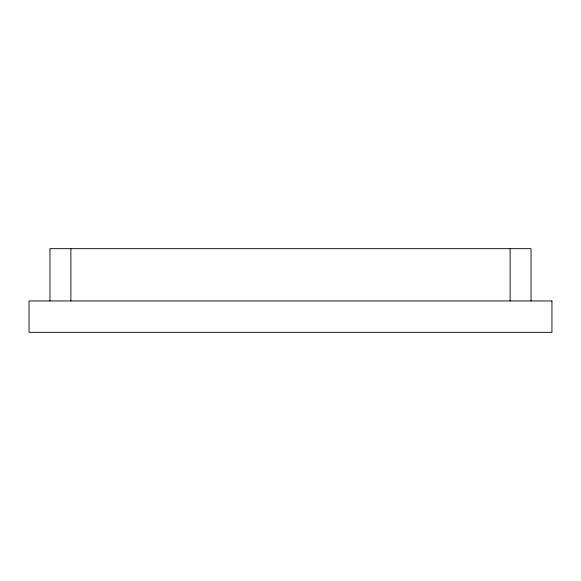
<?xml version="1.0" encoding="UTF-8"?>
<svg xmlns="http://www.w3.org/2000/svg" width="581" height="581" viewBox="0 0 581 581"><rect width="100%" height="100%" fill="white"/><g stroke="black" fill="none" stroke-linecap="round" stroke-linejoin="round"><path stroke-width="0.87" d="M531.034 300.958L531.034 248.668L49.966 248.668L49.966 300.958M510.118 248.668L510.118 300.958M70.882 248.668L70.882 300.958M551.95 300.958L29.05 300.958L29.05 332.332L551.95 332.332L551.95 300.958"/></g></svg>
